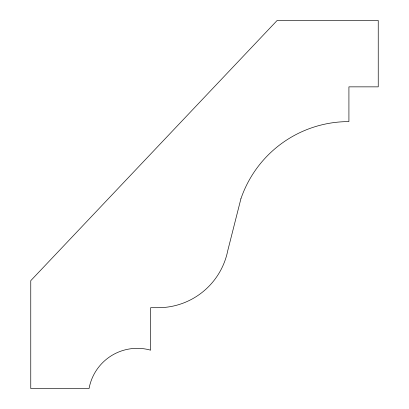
<?xml version="1.0" encoding="UTF-8"?>
<svg xmlns="http://www.w3.org/2000/svg" width="409" height="409" viewBox="0 0 409 409"><rect width="100%" height="100%" fill="white"/><g stroke="black" fill="none" stroke-linecap="round" stroke-linejoin="round"><path stroke-width="0.61" d="M240.896 198.825L227.777 250.564A71.084 71.084 0 0 1 157.562 307.706L150.614 307.706L150.614 350.176A49.019 49.019 0 0 0 89.055 388.55L30.762 388.55L30.762 280.676L277.159 20.45L378.238 20.45L378.238 86.856L348.918 86.856L348.918 121.606A113.968 113.968 0 0 0 240.896 198.825"/></g></svg>
